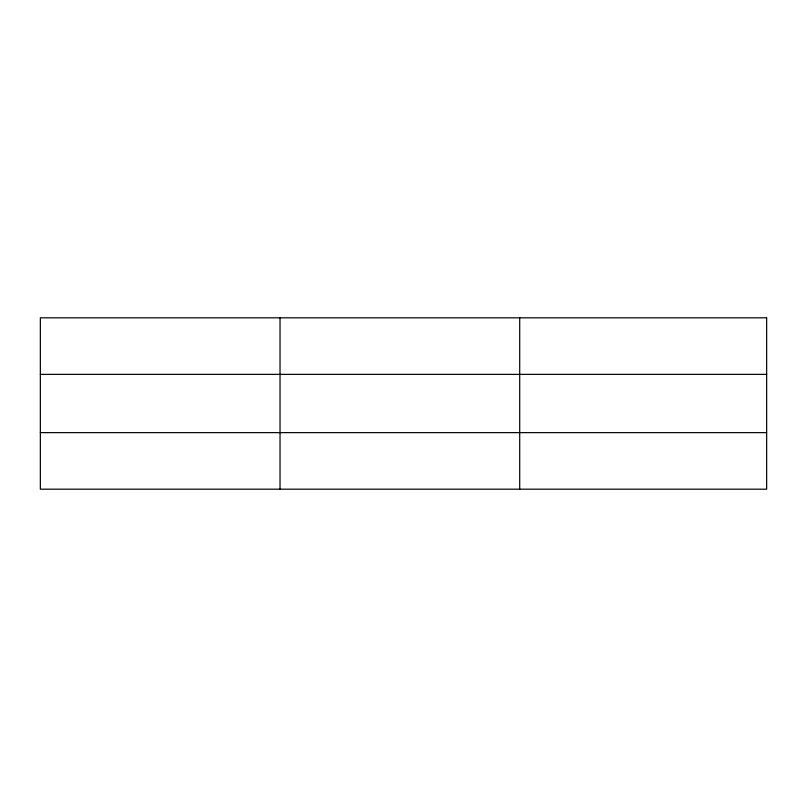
<?xml version="1.0" encoding="UTF-8"?>
<svg xmlns="http://www.w3.org/2000/svg" width="807" height="807" viewBox="0 0 807 807"><rect width="100%" height="100%" fill="white"/><g stroke="black" fill="none" stroke-linecap="round" stroke-linejoin="round"><path stroke-width="1.21" d="M280.029 489.183L280.029 317.817M519.708 489.183L519.708 317.817M40.35 374.367L766.65 374.367M40.35 432.633L766.65 432.633M766.65 317.817L766.65 489.183L40.35 489.183L40.35 317.817L766.65 317.817"/></g></svg>
